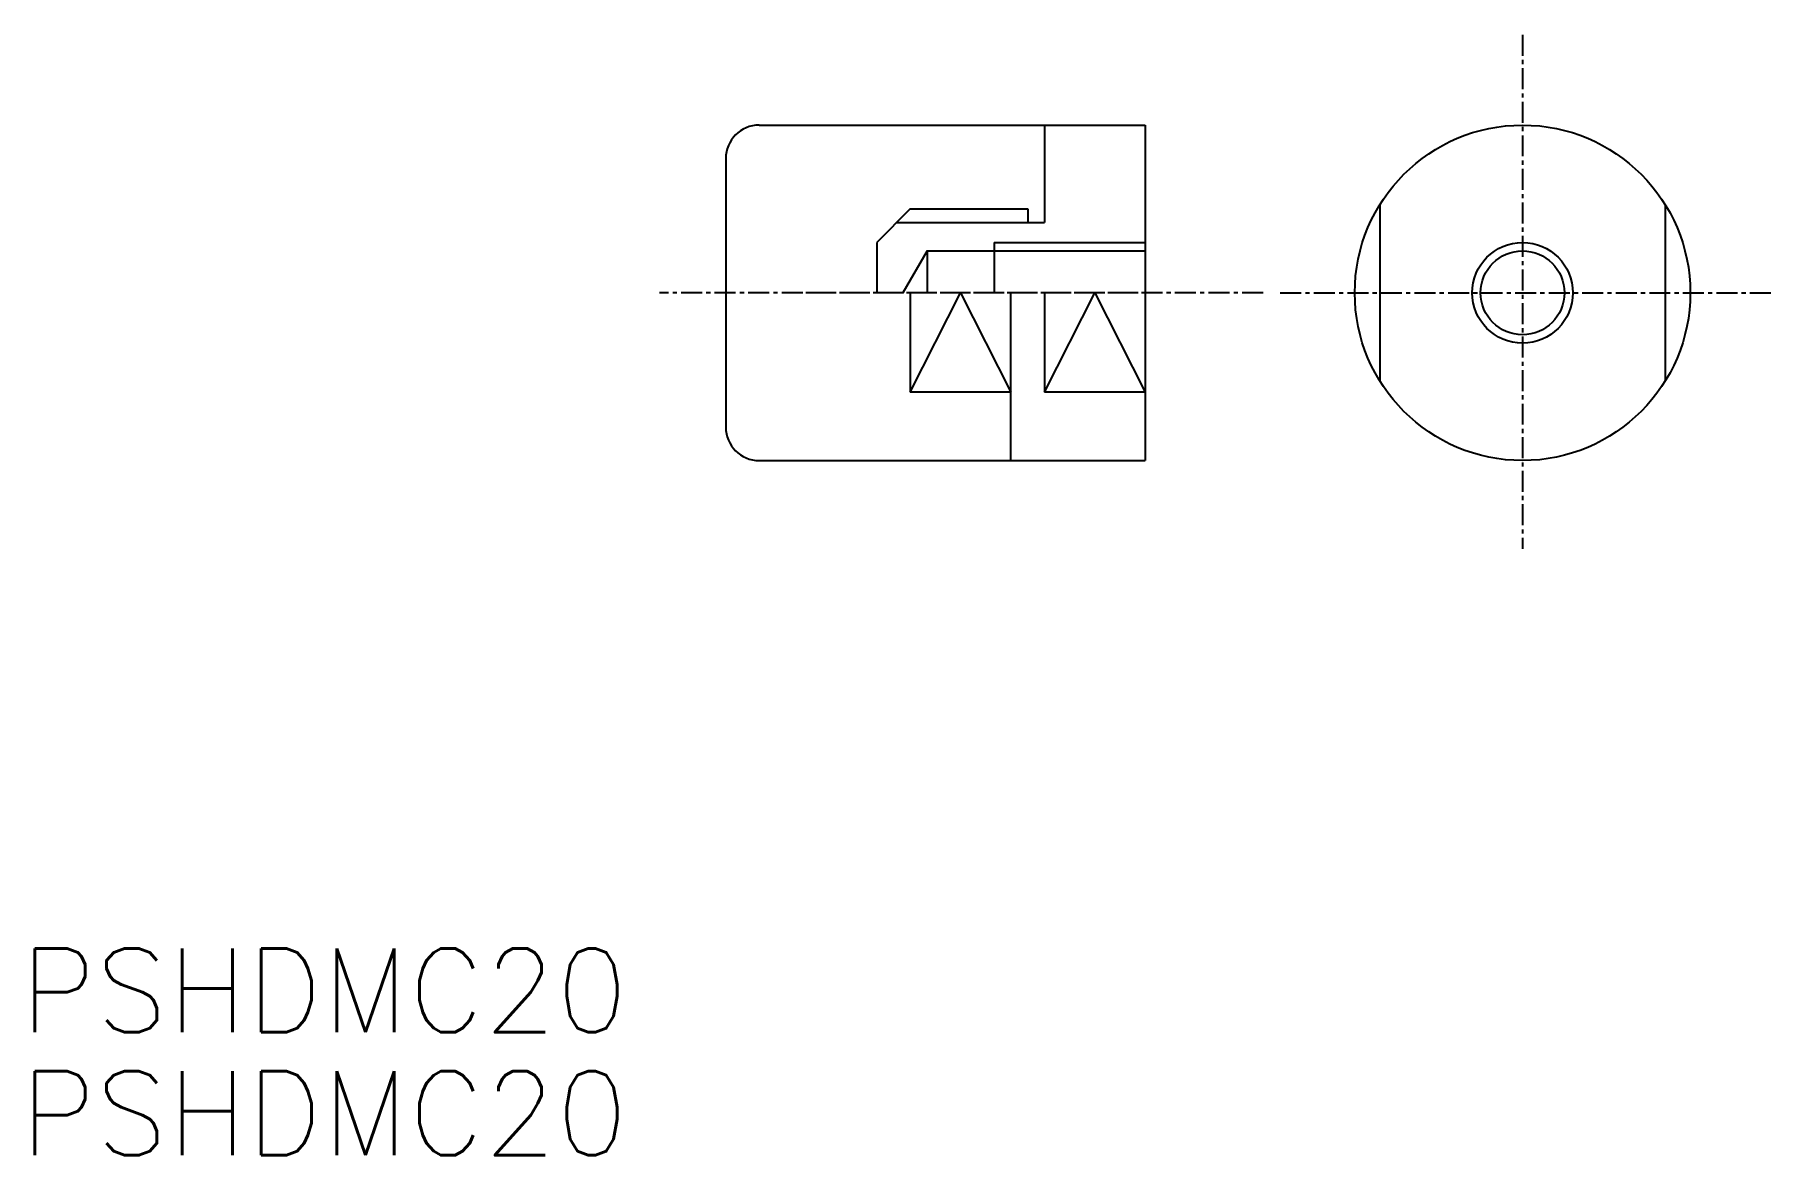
# Model space of a CAD drawing. Extents: x 362 to 465, y -39 to 28.
import ezdxf

# ---------------------------------------------------------------- set-up
doc = ezdxf.new("R2010")
doc.units = 0
doc.linetypes.add('CENTER', pattern=[2, 1.25, -0.25, 0.25, -0.25])
doc.layers.get('0').update_dxf_attribs({"linetype": 'CONTINUOUS'})
doc.layers.add('CENTER', color=1, linetype='CENTER')
doc.styles.get("Standard").update_dxf_attribs({"font": 'txt.shx'})

msp = doc.modelspace()

# ---------------------------------------------------------------- linework, layer by layer
at = {"color": 7, "linetype": 'CONTINUOUS'}
for p, q in [((404.78, 22.59), (427.78, 22.59)), ((421.78, 22.59), (421.78, 16.78)), ((427.78, 22.59), (427.78, 2.59)), ((402.78, 20.59), (402.78, 4.59)), ((441.78, 17.86), (441.78, 7.33)), ((458.78, 17.86), (458.78, 7.33)), ((413.78, 17.59), (411.78, 15.59)), ((413.78, 17.59), (420.78, 17.59)), ((420.78, 17.59), (420.78, 16.78)), ((420.78, 16.78), (421.78, 16.78)), ((411.78, 15.59), (411.78, 12.59)), ((418.78, 15.59), (418.78, 12.59)), ((414.78, 15.09), (413.34, 12.59)), ((414.78, 15.09), (414.78, 12.59)), ((414.78, 15.09), (427.78, 15.09)), ((413.78, 12.59), (413.78, 6.66)), ((419.78, 2.59), (419.78, 12.59)), ((421.78, 12.59), (421.78, 6.66)), ((419.78, 6.66), (413.78, 6.66)), ((427.78, 6.66), (421.78, 6.66)), ((404.78, 2.59), (427.78, 2.59))]:
    msp.add_line(p, q, dxfattribs=at)
at = {"color": 3, "linetype": 'CONTINUOUS'}
for p, q in [((412.97, 16.78), (420.78, 16.78)), ((418.78, 15.59), (427.78, 15.59)), ((413.78, 6.66), (416.78, 12.59)), ((416.78, 12.59), (419.78, 6.66)), ((421.78, 6.66), (424.78, 12.59)), ((424.78, 12.59), (427.78, 6.66))]:
    msp.add_line(p, q, dxfattribs=at)
at = {"linetype": 'CONTINUOUS'}
msp.add_line((413.78, 17.59), (420.78, 17.59), dxfattribs=at)
at = {"color": 7, "linetype": 'CONTINUOUS'}
for radius in [10, 2.5]:
    msp.add_circle((450.28, 12.59), radius, dxfattribs=at)
at = {"color": 3, "linetype": 'CONTINUOUS'}
msp.add_circle((450.28, 12.59), 3, dxfattribs=at)
at = {"color": 7, "linetype": 'CONTINUOUS'}
for centre, start, end in [((404.78, 20.59), 90, 180), ((404.78, 4.59), 180, 270)]:
    msp.add_arc(centre, 2, start, end, dxfattribs=at)
at = {"layer": 'CENTER', "color": 1, "linetype": 'CENTER'}
for p, q in [((450.28, 27.98), (450.28, -2.68)), ((427.37, 12.59), (398.83, 12.59)), ((434.81, 12.59), (406.27, 12.59)), ((435.84, 12.59), (465.17, 12.59))]:
    msp.add_line(p, q, dxfattribs=at)

# ---------------------------------------------------------------- texts
at = {"color": 7, "linetype": 'CONTINUOUS'}
for p in [(360.73, -31.5), (360.73, -38.83)]:
    msp.add_text('PSHDMC20', height=5, dxfattribs=at).set_placement(p)

doc.saveas('drawing.dxf')
